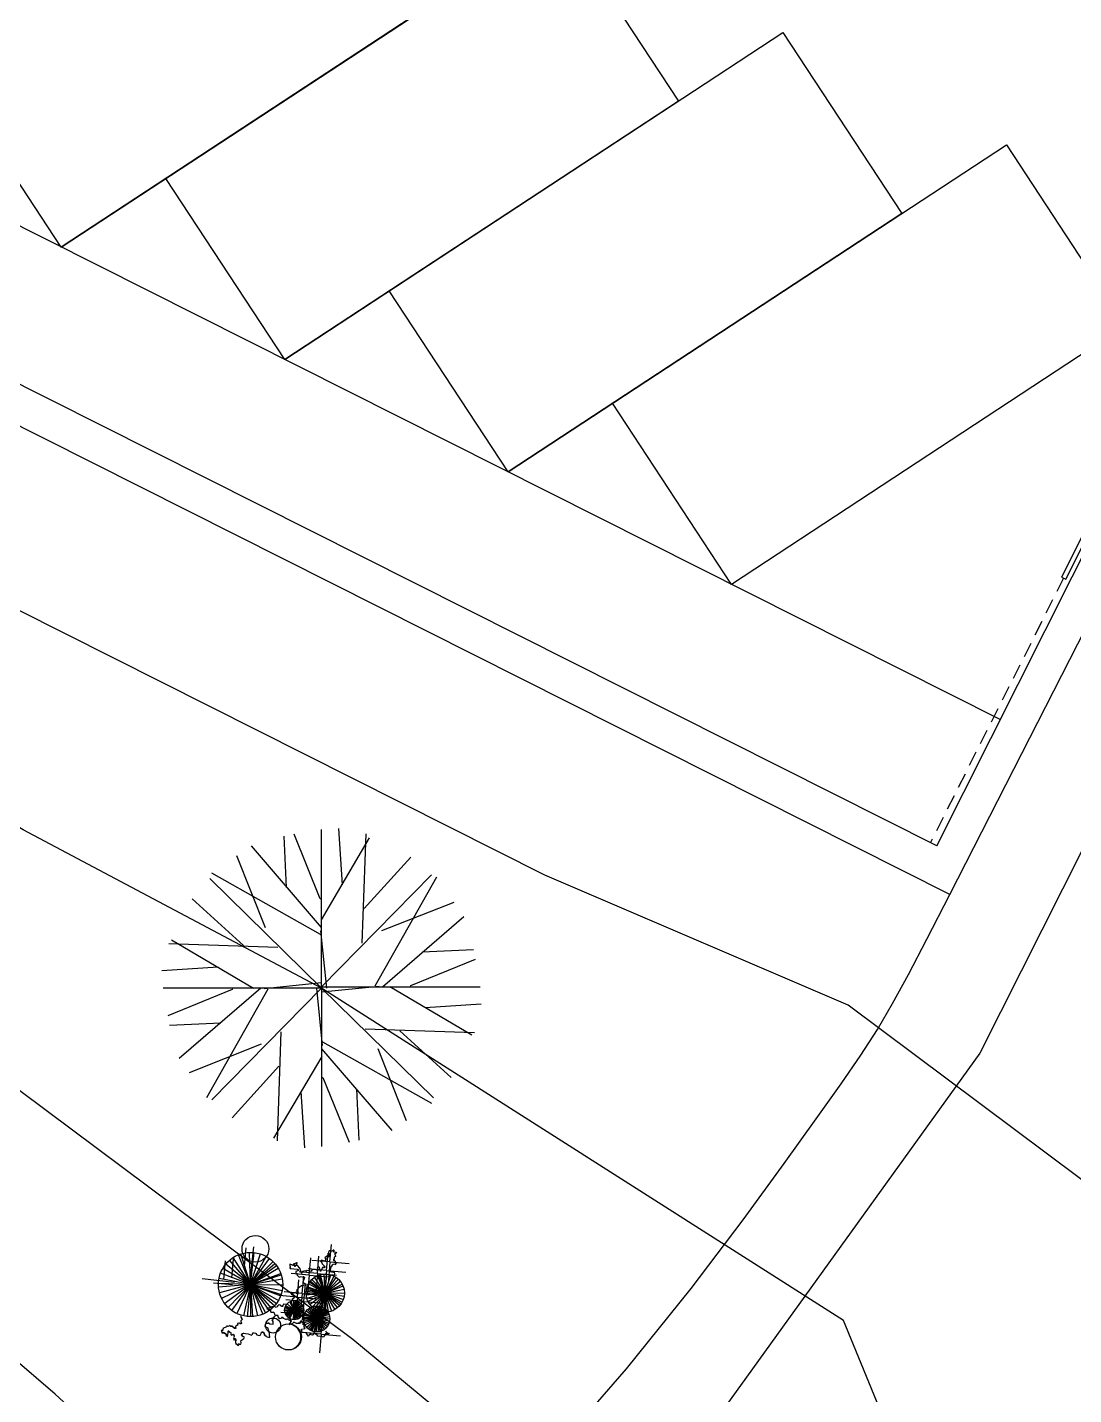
# Model space of a CAD drawing. Header units: millimetres. Extents: x 387 to 811, y 539 to 827.
# Drawn here: x 635.07 to 646.18, y 709.29 to 723.81 of the extents above; entities that cross this region are included whole.
import ezdxf

# ---------------------------------------------------------------- set-up
doc = ezdxf.new("R2010")
doc.units = ezdxf.units.MM
doc.linetypes.add('HIDDEN', pattern=[9.525, 6.35, -3.175])
for name, color, linetype in [('12', 115, 'Continuous'), ('cuvas de nível', 51, 'Continuous'), ('ESQUADRIAS', 6, 'Continuous'), ('LINHA FINA', 8, 'Continuous'), ('MOBILIARIO', 3, 'Continuous'), ('PROJEÇÕES', 8, 'HIDDEN'), ('vegetação', 112, 'Continuous')]:
    doc.layers.add(name, color=color, linetype=linetype)

# ---------------------------------------------------------------- blocks, each defined once
blk = doc.blocks.new('T2', base_point=(179.76, 122.92))
for p, q in [((166.66, 160.66), (165.76, 179.9)), ((179.27, 156.4), (169.42, 180.59)), ((179.76, 122.92), (179.76, 182.32)), ((187.6, 161.67), (186.23, 182.74)), ((179.77, 145.68), (153.43, 176.25)), ((179.68, 148.48), (197.76, 179.21)), ((158.72, 145.53), (148.04, 172.54)), ((137.87, 164.08), (179.76, 122.92)), ((179.38, 143.01), (138.6, 166.06)), ((150.5, 138.92), (131.2, 156.4)), ((179.76, 156.27), (179.27, 156.4)), ((181.73, 122.9), (179.52, 144.47)), ((163.39, 138.18), (122.51, 139.57))]:
    blk.add_line(p, q)
blk = doc.blocks.new('AHUA1PL2')
for p, q in [((-0.371, 1.069), (-0.397, 1.614)), ((-0.014, 0.948), (-0.293, 1.634)), ((0, 0), (0, 1.683)), ((0.222, 1.098), (0.183, 1.695)), ((0, 0.645), (-0.746, 1.511)), ((-0.002, 0.724), (0.51, 1.595)), ((-0.596, 0.641), (-0.899, 1.406)), ((-1.187, 1.166), (0, 0)), ((-0.011, 0.569), (-1.166, 1.222)), ((-0.829, 0.453), (-1.376, 0.948)), ((0, 0.945), (-0.014, 0.948)), ((0.056, -0.001), (-0.007, 0.61)), ((-0.464, 0.432), (-1.622, 0.472))]:
    blk.add_line(p, q)
at = {"xscale": 0.02833333322, "yscale": 0.02833333322, "zscale": 0.02833333322}
for p, rotation in [((0, 0.015), 269.9999999999999), ((0, 0), 89.99999999999999), ((0, 0), 180)]:
    blk.add_blockref('T2', p, dxfattribs=dict(at, rotation=rotation))

msp = doc.modelspace()

# ---------------------------------------------------------------- linework, layer by layer
at = {"layer": '12'}
for p, q in [((649.189, 720.864, 102.307), (645.188, 712.913, 102.14)), ((645.188, 712.913, 102.14), (640.768, 706.783, 100.18))]:
    msp.add_line(p, q, dxfattribs=at)
msp.add_lwpolyline([(635.255, 703.567), (636.922, 704.982), (638.354, 706.293), (639.57, 707.496), (640.59, 708.586), (641.434, 709.56), (642.122, 710.414), (642.674, 711.142), (643.11, 711.741), (643.45, 712.214), (643.715, 712.586), (643.924, 712.892), (644.099, 713.165), (644.26, 713.439), (644.429, 713.747), (644.624, 714.122), (644.868, 714.598)], dxfattribs=at)
at = {"layer": 'cuvas de nível'}
for points in [[(646.69, 693.215, 100), (645.708, 696.923, 100), (646.068, 704.403, 100), (643.738, 710.073, 100), (638.198, 713.603, 100), (635.028, 715.283, 100), (632.508, 716.823, 100), (630.118, 718.553, 100), (628.258, 720.203, 100), (625.498, 723.073, 100), (620.478, 726.443, 100), (614.978, 729.113, 100), (609.738, 732.173, 100), (609.1, 732.613, 100)], [(644.92, 693.215, 99), (643.708, 697.813, 99), (643.988, 700.013, 99), (643.398, 705.413, 99), (641.928, 707.053, 99), (638.528, 709.873, 99), (633.368, 713.723, 99), (628.888, 716.893, 99), (627.518, 717.993, 99), (626.158, 719.473, 99), (624.578, 721.483, 99), (619.638, 724.773, 99), (614.318, 727.503, 99), (609.338, 730.733, 99), (609.009, 730.976, 99)], [(643.682, 693.215, 98), (642.688, 699.353, 98), (643.378, 701.363, 98), (642.918, 702.703, 98), (640.688, 705.793, 98), (639.028, 705.913, 98), (635.368, 709.293, 98), (631.308, 712.783, 98), (628.178, 715.413, 98), (626.948, 716.393, 98), (625.308, 717.953, 98), (623.668, 719.903, 98), (618.798, 723.093, 98), (613.658, 725.893, 98), (608.948, 729.303, 98), (608.918, 729.327, 98)], [(649.607, 693.215, 101), (649.538, 693.603, 101), (648.818, 702.953, 101), (649.588, 707.463, 101), (648.978, 709.013, 101), (647.308, 710.793, 101), (643.788, 713.423, 101), (640.568, 714.803, 101), (630.378, 719.933, 101), (628.458, 721.563, 101), (627.316, 723.296, 101)]]:
    msp.add_polyline3d(points, dxfattribs=at)
at = {"layer": 'ESQUADRIAS', "elevation": 96.112}
msp.add_lwpolyline([(646.055, 717.968), (646.098, 717.946), (648.345, 722.413), (648.301, 722.435)], close=True, dxfattribs=at)
at = {"layer": 'LINHA FINA'}
msp.add_line((645.403, 716.455, 100.556), (609.213, 734.668, 100.556), dxfattribs=at)
at = {"layer": 'LINHA FINA', "elevation": 76.961}
for points in [[(633.061, 722.666), (638.351, 726.139), (639.613, 724.217), (635.434, 721.473), (634.171, 723.395)], [(635.434, 721.473), (640.723, 724.945), (641.986, 723.023), (637.806, 720.279), (636.544, 722.201)], [(637.806, 720.279), (643.096, 723.752), (644.358, 721.829), (640.178, 719.085), (638.916, 721.007)], [(640.178, 719.085), (645.468, 722.558), (646.73, 720.635), (642.551, 717.891), (641.288, 719.814)]]:
    msp.add_lwpolyline(points, dxfattribs=at)
at = {"layer": 'MOBILIARIO'}
for p, q in [((644.729, 715.115, 100.556), (609.123, 733.034, 100.556)), ((644.868, 714.598, 100.556), (609.099, 732.599, 100.556))]:
    msp.add_line(p, q, dxfattribs=at)
at = {"layer": 'MOBILIARIO', "elevation": 98.996}
for points in [[(644.729, 715.115), (647.89, 721.396)], [(644.868, 714.598), (648.261, 721.244)]]:
    msp.add_lwpolyline(points, dxfattribs=at)
at = {"layer": 'PROJEÇÕES', "ltscale": 0.025}
msp.add_line((646.076, 717.957, 96.112), (644.663, 715.149, 95.874), dxfattribs=at)
at = {"layer": 'vegetação'}
for p, q in [((637.444, 710.456, 99), (637.315, 710.772, 99)), ((637.444, 710.456, 99), (637.34, 710.781, 99)), ((637.394, 710.847, 99), (637.377, 710.649, 99)), ((637.444, 710.456, 99), (637.431, 710.797, 99)), ((637.474, 710.856, 99), (637.438, 710.525, 99)), ((637.444, 710.456, 99), (637.481, 710.795, 99)), ((637.444, 710.456, 99), (637.551, 710.78, 99)), ((637.444, 710.456, 99), (637.551, 710.78, 99)), ((637.444, 710.456, 99), (637.608, 710.755, 99)), ((638.153, 710.573, 99), (638.169, 710.757, 99)), ((638.25, 710.604, 99), (638.266, 710.788, 99)), ((638.287, 710.696, 99), (638.303, 710.88, 99)), ((637.444, 710.456, 99), (637.148, 710.626, 99)), ((637.175, 710.706, 99), (637.157, 710.508, 99)), ((637.444, 710.456, 99), (637.18, 710.672, 99)), ((637.444, 710.456, 99), (637.22, 710.713, 99)), ((637.26, 710.724, 99), (637.243, 710.527, 99)), ((637.444, 710.456, 99), (637.258, 710.742, 99)), ((637.444, 710.456, 99), (637.646, 710.731, 99)), ((637.444, 710.456, 99), (637.682, 710.701, 99)), ((637.444, 710.456, 99), (637.703, 710.679, 99)), ((637.444, 710.456, 99), (637.719, 710.658, 99)), ((637.444, 710.456, 99), (637.738, 710.629, 99)), ((638.25, 710.604, 99), (638.057, 710.621, 99)), ((638.067, 710.555, 99), (638.083, 710.739, 99)), ((638.287, 710.696, 99), (638.094, 710.712, 99)), ((638.25, 710.604, 99), (638.233, 710.407, 99)), ((638.25, 710.604, 99), (638.454, 710.586, 99)), ((638.287, 710.696, 99), (638.27, 710.498, 99)), ((638.287, 710.696, 99), (638.491, 710.678, 99)), ((636.931, 710.519, 99), (637.273, 710.482, 99)), ((637.049, 710.473, 99), (637.253, 710.455, 99)), ((637.444, 710.456, 99), (637.103, 710.465, 99)), ((637.444, 710.456, 99), (637.104, 710.427, 99)), ((637.444, 710.456, 99), (637.109, 710.521, 99)), ((637.444, 710.456, 99), (637.115, 710.367, 99)), ((637.444, 710.456, 99), (637.124, 710.575, 99)), ((637.444, 710.456, 99), (637.136, 710.309, 99)), ((637.444, 710.456, 99), (637.169, 710.253, 99)), ((637.444, 710.456, 99), (637.206, 710.211, 99)), ((637.444, 710.456, 99), (637.242, 710.18, 99)), ((637.444, 710.456, 99), (637.299, 710.147, 99)), ((637.444, 710.456, 99), (637.367, 710.123, 99)), ((637.444, 710.456, 99), (637.407, 710.116, 99)), ((637.444, 710.456, 99), (637.442, 710.114, 99)), ((637.444, 710.456, 99), (637.765, 710.574, 99)), ((637.444, 710.456, 99), (637.77, 710.558, 99)), ((637.444, 710.456, 99), (637.78, 710.515, 99)), ((637.444, 710.456, 99), (637.669, 710.198, 99)), ((637.444, 710.456, 99), (637.643, 710.178, 99)), ((637.444, 710.456, 99), (637.7, 710.23, 99)), ((637.444, 710.456, 99), (637.764, 710.336, 99)), ((637.444, 710.456, 99), (637.768, 710.348, 99)), ((637.444, 710.456, 99), (637.74, 710.285, 99)), ((637.444, 710.456, 99), (637.719, 710.253, 99)), ((637.444, 710.456, 99), (637.779, 710.391, 99)), ((637.444, 710.456, 99), (637.786, 710.454, 99)), ((637.444, 710.456, 99), (637.786, 710.454, 99)), ((637.444, 710.456, 99), (637.519, 710.123, 99)), ((637.444, 710.456, 99), (637.573, 710.139, 99)), ((637.444, 710.456, 99), (637.604, 710.154, 99)), ((637.444, 710.456, 99), (637.463, 710.115, 99)), ((638.067, 710.555, 99), (637.875, 710.571, 99)), ((637.942, 710.322, 99), (637.958, 710.506, 99)), ((638.153, 710.573, 99), (637.96, 710.589, 99)), ((637.992, 710.361, 99), (638.008, 710.545, 99)), ((638.01, 710.276, 99), (638.026, 710.46, 99)), ((638.067, 710.555, 99), (638.05, 710.357, 99)), ((638.237, 710.365, 99), (638.059, 710.463, 99)), ((638.067, 710.555, 99), (638.271, 710.537, 99)), ((638.237, 710.365, 99), (638.071, 710.482, 99)), ((638.237, 710.365, 99), (638.077, 710.491, 99)), ((638.237, 710.365, 99), (638.094, 710.51, 99)), ((638.237, 710.365, 99), (638.123, 710.533, 99)), ((638.153, 710.573, 99), (638.135, 710.375, 99)), ((638.153, 710.573, 99), (638.356, 710.555, 99)), ((638.237, 710.365, 99), (638.154, 710.551, 99)), ((638.237, 710.365, 99), (638.157, 710.552, 99)), ((638.237, 710.365, 99), (638.171, 710.558, 99)), ((638.237, 710.365, 99), (638.188, 710.563, 99)), ((638.237, 710.365, 99), (638.225, 710.568, 99)), ((638.237, 710.365, 99), (638.255, 710.568, 99)), ((638.237, 710.365, 99), (638.297, 710.56, 99)), ((638.237, 710.365, 99), (638.297, 710.56, 99)), ((638.237, 710.365, 99), (638.331, 710.546, 99)), ((638.237, 710.365, 99), (638.354, 710.532, 99)), ((638.237, 710.365, 99), (638.376, 710.514, 99)), ((638.237, 710.365, 99), (638.398, 710.49, 99)), ((638.237, 710.365, 99), (638.417, 710.461, 99)), ((637.942, 710.322, 99), (637.749, 710.338, 99)), ((637.992, 710.361, 99), (637.8, 710.378, 99)), ((637.942, 710.322, 99), (637.924, 710.124, 99)), ((637.942, 710.322, 99), (638.145, 710.304, 99)), ((637.992, 710.361, 99), (637.975, 710.163, 99)), ((637.992, 710.361, 99), (638.196, 710.343, 99)), ((638.237, 710.365, 99), (638.034, 710.362, 99)), ((638.237, 710.365, 99), (638.035, 710.38, 99)), ((638.237, 710.365, 99), (638.035, 710.344, 99)), ((638.237, 710.365, 99), (638.037, 710.4, 99)), ((638.237, 710.365, 99), (638.04, 710.416, 99)), ((638.237, 710.365, 99), (638.042, 710.308, 99)), ((638.237, 710.365, 99), (638.045, 710.432, 99)), ((638.237, 710.365, 99), (638.056, 710.274, 99)), ((638.237, 710.365, 99), (638.075, 710.243, 99)), ((638.237, 710.365, 99), (638.099, 710.216, 99)), ((638.237, 710.365, 99), (638.121, 710.199, 99)), ((638.237, 710.365, 99), (638.155, 710.18, 99)), ((638.237, 710.365, 99), (638.178, 710.171, 99)), ((638.237, 710.365, 99), (638.195, 710.167, 99)), ((638.237, 710.365, 99), (638.22, 710.163, 99)), ((638.237, 710.365, 99), (638.427, 710.44, 99)), ((638.237, 710.365, 99), (638.437, 710.405, 99)), ((638.237, 710.365, 99), (638.441, 710.369, 99)), ((638.237, 710.365, 99), (638.441, 710.369, 99)), ((638.237, 710.365, 99), (638.241, 710.162, 99)), ((638.237, 710.365, 99), (638.268, 710.164, 99)), ((638.237, 710.365, 99), (638.303, 710.173, 99)), ((638.237, 710.365, 99), (638.393, 710.234, 99)), ((638.237, 710.365, 99), (638.367, 710.209, 99)), ((638.237, 710.365, 99), (638.337, 710.188, 99)), ((638.237, 710.365, 99), (638.404, 710.249, 99)), ((638.237, 710.365, 99), (638.416, 710.268, 99)), ((638.237, 710.365, 99), (638.438, 710.332, 99)), ((638.237, 710.365, 99), (638.429, 710.297, 99)), ((637.907, 710.183, 99), (637.805, 710.188, 99)), ((637.907, 710.183, 99), (637.806, 710.171, 99)), ((637.907, 710.183, 99), (637.808, 710.204, 99)), ((637.907, 710.183, 99), (637.809, 710.154, 99)), ((637.907, 710.183, 99), (637.812, 710.219, 99)), ((637.907, 710.183, 99), (637.815, 710.139, 99)), ((637.907, 710.183, 99), (637.816, 710.228, 99)), ((638.01, 710.276, 99), (637.818, 710.292, 99)), ((637.907, 710.183, 99), (637.819, 710.131, 99)), ((637.907, 710.183, 99), (637.83, 710.116, 99)), ((637.907, 710.183, 99), (637.831, 710.25, 99)), ((637.907, 710.183, 99), (637.843, 710.104, 99)), ((637.907, 710.183, 99), (637.858, 710.094, 99)), ((637.907, 710.183, 99), (637.859, 710.273, 99)), ((637.907, 710.183, 99), (637.859, 710.273, 99)), ((637.907, 710.183, 99), (637.876, 710.28, 99)), ((637.907, 710.183, 99), (637.894, 710.082, 99)), ((637.907, 710.183, 99), (637.903, 710.284, 99)), ((637.907, 710.183, 99), (637.92, 710.284, 99)), ((637.907, 710.183, 99), (637.936, 710.28, 99)), ((637.907, 710.183, 99), (637.948, 710.276, 99)), ((637.907, 710.183, 99), (637.963, 710.267, 99)), ((637.907, 710.183, 99), (637.978, 710.256, 99)), ((637.907, 710.183, 99), (637.978, 710.256, 99)), ((637.907, 710.183, 99), (637.99, 710.242, 99)), ((637.907, 710.183, 99), (637.999, 710.226, 99)), ((637.907, 710.183, 99), (638.005, 710.209, 99)), ((637.907, 710.183, 99), (638.008, 710.191, 99)), ((637.907, 710.183, 99), (637.989, 710.123, 99)), ((637.907, 710.183, 99), (638.005, 710.155, 99)), ((637.907, 710.183, 99), (638.008, 710.169, 99)), ((637.907, 710.183, 99), (637.998, 710.138, 99)), ((637.907, 710.183, 99), (638.009, 710.178, 99)), ((637.907, 710.183, 99), (637.944, 710.088, 99)), ((637.907, 710.183, 99), (637.911, 710.081, 99)), ((637.907, 710.183, 99), (637.927, 710.083, 99)), ((637.907, 710.183, 99), (637.911, 710.081, 99)), ((637.907, 710.183, 99), (637.962, 710.098, 99)), ((637.907, 710.183, 99), (637.977, 710.109, 99)), ((638.01, 710.276, 99), (637.993, 710.078, 99)), ((638.01, 710.276, 99), (638.214, 710.258, 99)), ((638.146, 710.091, 99), (638.033, 710.172, 99)), ((638.146, 710.091, 99), (638.048, 710.19, 99)), ((638.146, 710.091, 99), (638.065, 710.205, 99)), ((638.146, 710.091, 99), (638.085, 710.216, 99)), ((638.146, 710.091, 99), (638.107, 710.225, 99)), ((638.146, 710.091, 99), (638.129, 710.229, 99)), ((638.146, 710.091, 99), (638.152, 710.23, 99)), ((638.146, 710.091, 99), (638.165, 710.229, 99)), ((638.146, 710.091, 99), (638.184, 710.225, 99)), ((638.146, 710.091, 99), (638.207, 710.216, 99)), ((638.146, 710.091, 99), (638.228, 710.203, 99)), ((638.146, 710.091, 99), (638.243, 710.191, 99)), ((638.146, 710.091, 99), (638.253, 710.18, 99)), ((638.146, 710.091, 99), (638.263, 710.167, 99)), ((637.764, 710.162, 99), (637.968, 710.145, 99)), ((638.146, 710.091, 99), (638.007, 710.098, 99)), ((638.146, 710.091, 99), (638.007, 710.086, 99)), ((638.146, 710.091, 99), (638.008, 710.11, 99)), ((638.146, 710.091, 99), (638.009, 710.067, 99)), ((638.146, 710.091, 99), (638.012, 710.131, 99)), ((638.146, 710.091, 99), (638.013, 710.049, 99)), ((638.146, 710.091, 99), (638.018, 710.146, 99)), ((638.146, 710.091, 99), (638.021, 710.153, 99)), ((638.146, 710.091, 99), (638.023, 710.026, 99)), ((638.146, 710.091, 99), (638.023, 710.026, 99)), ((638.146, 710.091, 99), (638.039, 710.001, 99)), ((638.146, 710.091, 99), (638.054, 709.986, 99)), ((638.146, 710.091, 99), (638.074, 709.971, 99)), ((638.146, 710.091, 99), (638.085, 709.966, 99)), ((638.146, 710.091, 99), (638.095, 709.961, 99)), ((638.146, 710.091, 99), (638.117, 709.955, 99)), ((638.146, 710.091, 99), (638.126, 709.953, 99)), ((638.146, 710.091, 99), (638.145, 709.952, 99)), ((638.146, 710.091, 99), (638.269, 710.156, 99)), ((638.146, 710.091, 99), (638.276, 710.141, 99)), ((638.146, 710.091, 99), (638.283, 710.115, 99)), ((638.146, 710.091, 99), (638.285, 710.096, 99)), ((638.146, 710.091, 99), (638.244, 709.992, 99)), ((638.146, 710.091, 99), (638.259, 710.009, 99)), ((638.146, 710.091, 99), (638.271, 710.029, 99)), ((638.146, 710.091, 99), (638.284, 710.071, 99)), ((638.146, 710.091, 99), (638.278, 710.047, 99)), ((638.146, 710.091, 99), (638.226, 709.977, 99)), ((638.146, 710.091, 99), (638.185, 709.957, 99)), ((638.146, 710.091, 99), (638.17, 709.954, 99)), ((638.146, 710.091, 99), (638.17, 709.954, 99)), ((638.146, 710.091, 99), (638.206, 709.965, 99)), ((638.194, 709.928, 99), (638.211, 710.112, 99)), ((638.194, 709.928, 99), (638.002, 709.945, 99)), ((638.194, 709.928, 99), (638.177, 709.731, 99)), ((638.194, 709.928, 99), (638.398, 709.91, 99))]:
    msp.add_line(p, q, dxfattribs=at)
at = {"layer": 'vegetação', "elevation": 99}
for points in [[(638.35, 710.796), (638.329, 710.798), (638.329, 710.798), (638.33, 710.812), (638.33, 710.816), (638.327, 710.82), (638.32, 710.82), (638.315, 710.81), (638.312, 710.81), (638.297, 710.811), (638.286, 710.812), (638.279, 710.813), (638.271, 710.799), (638.276, 710.78), (638.279, 710.773), (638.274, 710.751), (638.262, 710.745), (638.252, 710.757), (638.233, 710.74), (638.243, 710.732), (638.241, 710.711), (638.23, 710.704), (638.198, 710.714), (638.186, 710.704), (638.193, 710.697), (638.199, 710.685), (638.205, 710.674), (638.215, 710.665), (638.232, 710.646), (638.231, 710.635), (638.209, 710.637), (638.192, 710.609), (638.187, 710.595), (638.176, 710.636), (638.163, 710.652), (638.15, 710.631), (638.16, 710.619), (638.159, 710.605), (638.134, 710.614), (638.12, 710.616), (638.09, 710.607), (638.089, 710.593), (638.075, 710.598), (638.043, 710.604), (638.035, 710.597), (638.024, 710.602), (637.994, 710.594), (637.986, 710.576), (637.968, 710.629), (637.942, 710.657), (637.928, 710.661), (637.937, 710.686), (637.896, 710.672), (637.923, 710.651), (637.859, 710.671), (637.863, 710.627), (637.942, 710.617), (637.952, 710.605), (637.925, 710.593), (637.924, 710.574), (637.931, 710.57), (637.941, 710.569), (637.94, 710.555), (637.947, 710.547), (637.96, 710.535), (637.982, 710.54), (638.018, 710.53), (638.013, 710.519), (637.999, 710.48), (638.006, 710.476), (638.016, 710.468), (638.03, 710.463), (638.029, 710.449), (638.011, 710.447), (637.985, 710.442), (637.95, 710.416), (637.933, 710.392), (637.947, 710.383), (637.949, 710.368), (637.937, 710.358), (637.92, 710.367), (637.879, 710.356), (637.899, 710.34), (637.906, 710.332), (637.905, 710.318), (637.905, 710.318), (637.904, 710.31), (637.885, 710.301), (637.888, 710.29)], [(638.358, 710.795), (638.334, 710.775), (638.341, 710.771), (638.347, 710.756), (638.347, 710.752), (638.331, 710.746), (638.33, 710.728), (638.325, 710.718), (638.339, 710.706), (638.342, 710.702), (638.341, 710.691), (638.351, 710.679), (638.35, 710.672), (638.321, 710.667), (638.309, 710.661), (638.293, 710.637), (638.289, 710.593), (638.303, 710.592), (638.325, 710.587), (638.332, 710.586), (638.334, 710.571), (638.334, 710.568), (638.333, 710.56), (638.333, 710.553)], [(637.822, 710.245), (637.797, 710.247), (637.789, 710.244), (637.788, 710.229), (637.788, 710.226), (637.769, 710.224), (637.763, 710.235), (637.749, 710.24), (637.73, 710.227), (637.729, 710.224), (637.725, 710.217), (637.71, 710.211), (637.71, 710.211), (637.7, 710.226), (637.681, 710.217), (637.671, 710.218), (637.644, 710.209), (637.622, 710.204), (637.618, 710.197), (637.64, 710.195), (637.65, 710.194), (637.653, 710.187), (637.658, 710.161), (637.68, 710.162), (637.688, 710.162), (637.691, 710.161), (637.7, 710.135), (637.703, 710.128), (637.717, 710.13), (637.717, 710.13), (637.732, 710.129), (637.731, 710.118), (637.744, 710.099), (637.754, 710.094), (637.769, 710.1), (637.774, 710.107), (637.823, 710.084), (637.827, 710.091), (637.838, 710.09), (637.844, 710.083), (637.865, 710.073), (637.866, 710.084)], [(637.343, 710.123), (637.342, 710.12), (637.342, 710.119), (637.342, 710.115), (637.341, 710.113), (637.341, 710.111), (637.343, 710.109), (637.344, 710.106), (637.346, 710.102), (637.349, 710.099), (637.351, 710.095), (637.353, 710.09), (637.355, 710.087), (637.354, 710.083), (637.348, 710.078), (637.348, 710.076), (637.345, 710.075), (637.341, 710.071), (637.34, 710.066), (637.339, 710.061), (637.342, 710.056), (637.346, 710.046), (637.346, 710.043), (637.342, 710.038), (637.332, 710.038), (637.321, 710.044), (637.318, 710.044), (637.306, 710.041), (637.306, 710.037), (637.306, 710.032), (637.307, 710.028), (637.304, 710.022), (637.297, 710.019), (637.287, 710.015), (637.284, 710.008), (637.285, 710.004), (637.287, 709.997), (637.286, 709.989), (637.268, 709.994), (637.262, 710.008), (637.262, 710.008), (637.261, 710.008), (637.259, 710.002), (637.257, 710.002), (637.257, 710.002), (637.254, 710.003), (637.251, 710.005), (637.251, 710.006), (637.251, 710.013), (637.249, 710.014), (637.247, 710.014), (637.245, 710.014), (637.241, 710.012), (637.239, 710.01), (637.233, 710.009), (637.219, 710.019), (637.219, 710.019), (637.221, 710.016), (637.207, 710.009), (637.205, 710.011), (637.2, 710.013), (637.19, 710.015), (637.192, 710.014), (637.191, 710.009), (637.187, 710.006), (637.18, 710.003), (637.179, 710.004), (637.177, 710.001), (637.163, 709.994), (637.15, 709.989), (637.154, 709.984), (637.15, 709.977), (637.148, 709.972), (637.145, 709.968), (637.142, 709.967), (637.139, 709.966), (637.133, 709.966), (637.134, 709.962), (637.136, 709.961), (637.138, 709.957), (637.14, 709.953), (637.139, 709.949), (637.138, 709.944), (637.144, 709.941), (637.149, 709.944), (637.152, 709.946), (637.156, 709.95), (637.158, 709.948), (637.155, 709.945), (637.163, 709.935), (637.164, 709.935), (637.169, 709.938), (637.174, 709.937), (637.188, 709.93), (637.181, 709.917), (637.199, 709.905), (637.204, 709.921), (637.205, 709.944), (637.206, 709.961), (637.211, 709.964), (637.214, 709.963), (637.216, 709.952), (637.22, 709.95), (637.229, 709.949), (637.232, 709.949), (637.234, 709.939), (637.234, 709.936), (637.236, 709.926), (637.242, 709.918), (637.247, 709.921), (637.257, 709.925), (637.26, 709.929), (637.268, 709.91), (637.271, 709.902), (637.266, 709.897), (637.262, 709.891), (637.271, 709.866), (637.273, 709.874), (637.279, 709.875), (637.284, 709.869), (637.287, 709.862), (637.284, 709.857), (637.284, 709.841), (637.289, 709.831), (637.314, 709.809), (637.312, 709.823), (637.321, 709.83), (637.328, 709.819), (637.339, 709.824), (637.343, 709.838), (637.342, 709.856), (637.346, 709.864), (637.359, 709.871), (637.374, 709.882), (637.379, 709.898), (637.364, 709.904), (637.357, 709.907), (637.348, 709.923), (637.356, 709.935), (637.368, 709.938), (637.39, 709.934), (637.42, 709.931), (637.455, 709.919), (637.46, 709.926), (637.463, 709.929), (637.467, 709.941), (637.481, 709.944), (637.495, 709.939), (637.499, 709.934), (637.51, 709.922), (637.534, 709.915), (637.545, 709.917), (637.551, 709.921), (637.555, 709.934), (637.556, 709.944), (637.565, 709.95), (637.584, 709.945), (637.589, 709.936), (637.598, 709.916), (637.608, 709.905), (637.645, 709.892), (637.648, 709.901), (637.641, 709.955), (637.633, 709.972), (637.63, 709.993), (637.616, 709.999), (637.603, 710.003), (637.6, 710.013), (637.602, 710.034), (637.613, 710.045), (637.639, 710.044), (637.65, 710.038), (637.682, 710.036), (637.684, 710.049), (637.684, 710.064), (637.674, 710.079), (637.683, 710.086), (637.687, 710.109), (637.705, 710.121)], [(637.344, 710.11), (637.341, 710.107), (637.344, 710.101), (637.347, 710.096), (637.352, 710.088), (637.353, 710.083)], [(637.791, 710.098), (637.792, 710.101), (637.79, 710.101), (637.787, 710.101), (637.786, 710.101), (637.786, 710.102), (637.784, 710.103), (637.783, 710.104), (637.78, 710.105), (637.78, 710.105), (637.775, 710.107), (637.772, 710.104), (637.772, 710.103), (637.768, 710.099)], [(638.241, 709.96), (638.25, 709.945), (638.279, 709.935), (638.271, 709.932), (638.235, 709.932), (638.233, 709.917), (638.214, 709.897), (638.199, 709.902), (638.196, 709.902), (638.153, 709.906), (638.153, 709.917), (638.143, 709.922), (638.116, 709.942), (638.107, 709.921), (638.099, 709.918), (638.085, 709.923), (638.082, 709.931), (638.067, 709.925), (638.062, 709.911), (638.058, 709.907), (638.039, 709.934), (638.039, 709.942), (637.992, 709.946), (637.985, 709.983), (638.025, 709.99), (638.012, 710.006), (638.012, 710.05), (637.97, 710.068), (637.968, 710.043), (637.932, 710.042), (637.911, 710.051), (637.904, 710.055), (637.888, 710.042), (637.854, 710.027), (637.879, 710.069), (637.869, 710.077)], [(638.003, 710.029), (638.012, 710.09), (637.998, 710.047), (637.988, 710.059), (637.989, 710.07), (637.981, 710.067), (637.968, 710.046), (637.968, 710.046), (637.954, 710.044), (637.95, 710.044)], [(637.371, 709.937), (637.353, 709.931)]]:
    msp.add_lwpolyline(points, dxfattribs=at)
at = {"layer": 'vegetação'}
for centre, radius in [((637.495, 710.835, 99), 0.142), ((637.444, 710.456, 99), 0.341), ((638.237, 710.365, 99), 0.203), ((637.907, 710.183, 99), 0.102), ((638.146, 710.091, 99), 0.139), ((637.683, 710.02, 99), 0.0799), ((637.846, 709.899, 99), 0.138)]:
    msp.add_circle(centre, radius, dxfattribs=at)
for centre, radius, start, end in [((638.255, 710.768, 99), 0.0234, 321.9917, 28.0083), ((637.872, 710.635, 99), 0.0104, 167.1428, 289.0509), ((637.884, 710.652, 99), 0.0117, 14.5623, 118.5259), ((637.909, 710.657, 99), 0.00531, 242.2483, 83.5908), ((637.929, 710.68, 99), 0.00579, 5.177, 149.616), ((637.936, 710.665, 99), 0.00752, 124.13, 250.8986), ((637.942, 710.608, 99), 0.00661, 271.4086, 78.5914), ((638.034, 710.603, 99), 0.00618, 232.2283, 347.375), ((638.153, 710.615, 99), 0.00851, 218.5466, 38.0514), ((638.218, 710.646, 99), 0.0107, 275.309, 53.7331), ((638.228, 710.719, 99), 0.0149, 234.0874, 25.9821), ((638.333, 710.719, 99), 0.00903, 110.5153, 282.1789), ((638.343, 710.677, 99), 0.00708, 234.7533, 37.9947), ((637.936, 710.565, 99), 0.0052, 320.8772, 130.4756), ((637.987, 710.586, 99), 0.00531, 193.2346, 8.6927), ((638.006, 710.525, 99), 0.0083, 312.8314, 87.8072), ((638.021, 710.458, 99), 0.00899, 330.5027, 69.8456), ((637.887, 710.352, 99), 0.00725, 77.3863, 230.1594), ((637.893, 710.317, 99), 0.0123, 271.6816, 13.4392), ((637.936, 710.373, 99), 0.0135, 162.8659, 294.0097), ((637.935, 710.375, 99), 0.015, 294.0097, 34.1083), ((637.775, 710.22, 99), 0.00542, 64.3864, 167.6024), ((637.781, 710.232, 99), 0.00792, 244.3864, 27.4939), ((637.628, 709.99, 99), 0.0543, 70.3073, 113.504), ((637.846, 709.898, 99), 0.133, 291.699, 67.5794), ((637.172, 709.925, 99), 0.0126, 1.7741, 123.4985), ((637.275, 710.001, 99), 0.0104, 183.5335, 6.4664), ((637.278, 709.864, 99), 0.0151, 311.0696, 145.2349), ((637.367, 709.921, 99), 0.0163, 92.6779, 261.5677), ((637.57, 709.934, 99), 0.0172, 351.5695, 158.1968), ((637.605, 709.929, 99), 0.0179, 171.5695, 293.5301)]:
    msp.add_arc(centre, radius, start, end, dxfattribs=at)

# ---------------------------------------------------------------- block references
msp.add_blockref('AHUA1PL2', (638.198, 713.603, 100), dxfattribs=at)

doc.saveas('drawing.dxf')
